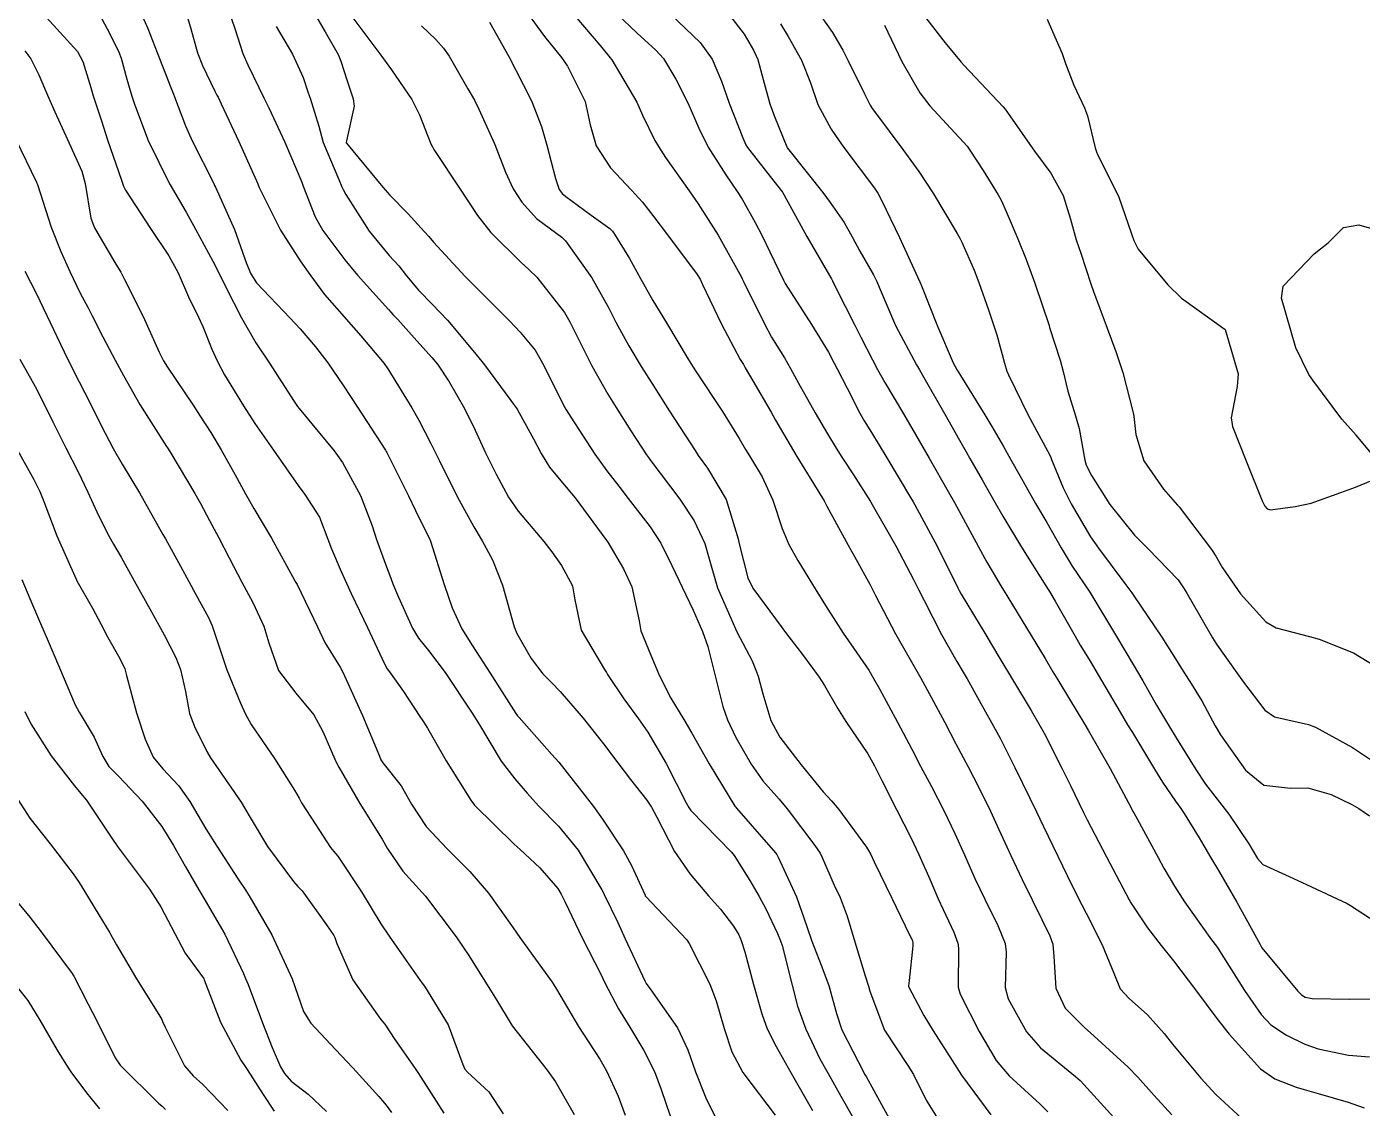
# Model space of a CAD drawing. Header units: metres. Extents: x 307586 to 320046, y 7427249 to 7434250.
# Drawn here: x 319321.9 to 319382.5, y 7427437.6 to 7427486.8 of the extents above; entities that cross this region are included whole.
import ezdxf

# ---------------------------------------------------------------- set-up
doc = ezdxf.new("R2010")
doc.units = ezdxf.units.M
doc.header["$MEASUREMENT"] = 0
doc.layers.add('Curvas de Nivel 1m', color=11, linetype='Continuous')
doc.layers.add('Curvas de Nivel 5m', color=15, linetype='Continuous')

msp = doc.modelspace()

# ---------------------------------------------------------------- linework, layer by layer
at = {"layer": 'Curvas de Nivel 1m', "flags": 128}
for points, elevation in [([(319325.015, 7427487.632), (319325.658, 7427486.409), (319326.054, 7427485.616), (319326.158, 7427485.342), (319326.421, 7427484.385), (319326.65, 7427483.608), (319326.762, 7427483.254), (319327.393, 7427481.6), (319328.363, 7427479.626), (319328.385, 7427479.59), (319329.113, 7427478.341), (319329.544, 7427477.572), (319330.321, 7427476.123), (319330.61, 7427475.557), (319330.92, 7427474.941), (319331.627, 7427473.547), (319332.282, 7427472.407), (319332.866, 7427471.534), (319334.023, 7427469.745), (319334.17, 7427469.521), (319334.242, 7427469.423), (319335.107, 7427468.382), (319335.831, 7427467.496), (319336.215, 7427466.971), (319337.036, 7427465.482), (319337.563, 7427464.092), (319337.757, 7427463.474), (319338.162, 7427462.357), (319338.409, 7427461.719), (319338.504, 7427461.465), (319338.754, 7427460.851), (319339.393, 7427459.451), (319339.663, 7427458.991), (319340.113, 7427458.429), (319340.88, 7427457.432), (319342.076, 7427455.638), (319342.213, 7427455.419), (319342.428, 7427455.058), (319343.424, 7427453.406), (319344.045, 7427452.602), (319344.603, 7427451.956), (319345.116, 7427451.384), (319346.019, 7427450.462), (319346.915, 7427449.361), (319347.985, 7427447.564), (319348.058, 7427447.423), (319348.099, 7427447.348), (319348.708, 7427446.077), (319349.052, 7427445.334), (319349.935, 7427443.437), (319349.997, 7427443.319), (319350.215, 7427443.032), (319351.418, 7427441.305), (319351.898, 7427440.306), (319352.248, 7427439.295), (319352.707, 7427438.123), (319353.119, 7427437.281)], 851), ([(319329.059, 7427487.584), (319329.307, 7427486.725), (319329.626, 7427485.578), (319329.849, 7427484.998), (319330.416, 7427483.837), (319330.511, 7427483.656), (319330.561, 7427483.559), (319330.707, 7427483.26), (319331.513, 7427481.549), (319332.364, 7427479.632), (319332.403, 7427479.54), (319332.435, 7427479.467), (319333.405, 7427477.529), (319334.322, 7427476.093), (319334.727, 7427475.514), (319335.4, 7427474.6), (319336.294, 7427473.586), (319336.384, 7427473.489), (319337.045, 7427472.722), (319338.099, 7427471.472), (319338.269, 7427471.228), (319339.367, 7427469.453), (319339.686, 7427468.897), (319340.227, 7427467.84), (319340.418, 7427467.438), (319340.611, 7427467.044), (319341.427, 7427465.428), (319342.182, 7427464.057), (319342.554, 7427463.416), (319343.021, 7427462.555), (319343.485, 7427461.407), (319344.012, 7427459.514), (319344.05, 7427459.401), (319344.121, 7427459.244), (319344.785, 7427458.066), (319345.309, 7427457.382), (319345.705, 7427456.982), (319346.095, 7427456.573), (319347.134, 7427455.359), (319348.066, 7427454.201), (319348.717, 7427453.34), (319349.297, 7427452.583), (319350.036, 7427451.637), (319350.241, 7427451.318), (319350.48, 7427450.861), (319351.284, 7427449.307), (319351.993, 7427448.274), (319352.832, 7427447.292), (319353.372, 7427446.681), (319353.969, 7427445.912), (319354.215, 7427445.517), (319354.323, 7427445.266), (319354.475, 7427444.745), (319354.87, 7427443.261), (319355.247, 7427441.929), (319355.497, 7427441.254), (319355.901, 7427440.45), (319356.582, 7427439.243), (319357.555, 7427437.544)], 849), ([(319331.015, 7427487.562), (319331.318, 7427486.688), (319331.692, 7427485.551), (319331.913, 7427485.03), (319332.418, 7427484.009), (319332.644, 7427483.538), (319332.869, 7427483.075), (319333.589, 7427481.528), (319334.366, 7427479.701), (319334.434, 7427479.519), (319334.974, 7427478.136), (319335.328, 7427477.505), (319336.323, 7427476.171), (319336.898, 7427475.484), (319338.297, 7427473.921), (319338.514, 7427473.685), (319338.72, 7427473.464), (319339.47, 7427472.637), (319340.276, 7427471.748), (319340.521, 7427471.438), (319341.052, 7427470.641), (319341.757, 7427469.425), (319342.233, 7427468.447), (319342.713, 7427467.415), (319343.187, 7427466.437), (319343.748, 7427465.405), (319344.193, 7427464.758), (319345.348, 7427463.382), (319345.715, 7427462.923), (319346.162, 7427462.3), (319346.65, 7427461.365), (319346.765, 7427460.742), (319347.057, 7427459.361), (319348.105, 7427457.569), (319348.194, 7427457.439), (319348.252, 7427457.348), (319348.989, 7427456.234), (319349.653, 7427455.326), (319350.074, 7427454.728), (319350.91, 7427453.311), (319351.824, 7427451.513), (319351.934, 7427451.301), (319352.031, 7427451.164), (319353.88, 7427449.281), (319354.001, 7427449.123), (319354.704, 7427447.983), (319355.126, 7427447.263), (319355.431, 7427446.709), (319355.966, 7427445.588), (319356.106, 7427445.249), (319356.171, 7427445.037), (319356.626, 7427443.243), (319356.878, 7427442.285), (319357.248, 7427441.237), (319357.893, 7427439.895), (319358.259, 7427439.224), (319358.847, 7427438.19), (319359.404, 7427437.207)], 848), ([(319322.461, 7427487.539), (319324.176, 7427485.643), (319324.428, 7427485.185), (319324.782, 7427484), (319324.894, 7427483.633), (319325.267, 7427482.492), (319325.545, 7427481.623), (319326.177, 7427479.801), (319326.237, 7427479.612), (319326.268, 7427479.517), (319326.36, 7427479.341), (319327.492, 7427477.599), (319328.325, 7427476.364), (319328.748, 7427475.583), (319329.228, 7427474.502), (319329.677, 7427473.569), (319329.87, 7427473.148), (319330.279, 7427472.119), (319330.534, 7427471.557), (319330.863, 7427470.955), (319331.717, 7427469.545), (319332.235, 7427468.742), (319333.073, 7427467.531), (319334.199, 7427465.93), (319334.509, 7427465.515), (319335.166, 7427464.488), (319335.552, 7427463.499), (319335.719, 7427463.047), (319336.158, 7427462.025), (319336.393, 7427461.488), (319336.609, 7427461.023), (319337.353, 7427459.478), (319338.107, 7427457.863), (319338.244, 7427457.608), (319338.342, 7427457.466), (319338.978, 7427456.568), (319339.728, 7427455.445), (319339.868, 7427455.24), (319340.068, 7427454.914), (319340.923, 7427453.431), (319342.035, 7427451.635), (319342.207, 7427451.418), (319344.007, 7427449.645), (319344.279, 7427449.396), (319345.179, 7427448.566), (319345.986, 7427447.634), (319346.144, 7427447.368), (319346.304, 7427447.042), (319347.117, 7427445.358), (319347.939, 7427443.733), (319348.13, 7427443.347), (319348.753, 7427442.169), (319349.256, 7427441.33), (319349.897, 7427440.269), (319350.373, 7427439.315), (319350.688, 7427438.498), (319351.095, 7427437.308)], 852), ([(319334.854, 7427487.514), (319335.426, 7427486.528), (319336.016, 7427485.496), (319336.136, 7427485.2), (319336.421, 7427484.309), (319336.698, 7427483.487), (319336.745, 7427483.151), (319336.394, 7427481.586), (319336.387, 7427481.49), (319336.393, 7427481.473), (319338.049, 7427479.473), (319338.359, 7427479.112), (319339.176, 7427478.282), (319339.944, 7427477.446), (319340.127, 7427477.23), (319340.338, 7427476.98), (319341.789, 7427475.425), (319342.315, 7427474.898), (319343.791, 7427473.405), (319344.288, 7427472.898), (319344.959, 7427472.069), (319345.352, 7427471.384), (319346.246, 7427469.584), (319346.363, 7427469.369), (319346.574, 7427469.032), (319347.665, 7427467.356), (319348.215, 7427466.602), (319348.762, 7427465.895), (319349.187, 7427465.335), (319350.184, 7427464.045), (319350.67, 7427463.315), (319351.171, 7427462.302), (319351.638, 7427461.305), (319352.137, 7427460.27), (319352.56, 7427459.296), (319352.798, 7427458.612), (319353.131, 7427457.29), (319353.48, 7427455.895), (319353.694, 7427455.284), (319354.071, 7427454.485), (319354.765, 7427453.269), (319355.305, 7427452.52), (319356.037, 7427451.69), (319356.404, 7427451.246), (319357.664, 7427449.578), (319357.898, 7427449.231), (319358.001, 7427449.031), (319358.545, 7427447.778), (319358.806, 7427447.218), (319359.132, 7427446.37), (319359.474, 7427445.207), (319359.94, 7427443.664), (319360.093, 7427443.198), (319360.16, 7427442.969), (319360.825, 7427441.191), (319361.889, 7427439.585), (319362.147, 7427439.176), (319362.721, 7427438.017), (319363.248, 7427437.159)], 846), ([(319342.895, 7427486.979), (319343.765, 7427485.407), (319344.424, 7427484.148), (319344.791, 7427483.394), (319345.245, 7427482.231), (319345.492, 7427481.384), (319345.879, 7427479.869), (319346.053, 7427479.375), (319346.185, 7427479.196), (319346.36, 7427479.05), (319347.503, 7427478.207), (319348.345, 7427477.596), (319348.474, 7427477.478), (319348.571, 7427477.347), (319349.241, 7427476.245), (319349.739, 7427475.329), (319350.308, 7427474.325), (319350.932, 7427473.314), (319351.909, 7427471.671), (319352.133, 7427471.301), (319352.27, 7427471.092), (319353.474, 7427469.288), (319354.231, 7427468.071), (319354.515, 7427467.565), (319354.69, 7427467.273), (319355.268, 7427466.319), (319355.751, 7427465.257), (319356.184, 7427463.977), (319356.481, 7427463.247), (319356.889, 7427462.519), (319357.672, 7427461.235), (319358.142, 7427460.479), (319358.949, 7427459.218), (319359.429, 7427458.524), (319360.106, 7427457.54), (319360.312, 7427457.198), (319360.596, 7427456.697), (319361.417, 7427455.187), (319362.064, 7427453.949), (319362.466, 7427453.176), (319362.952, 7427452.263), (319363.52, 7427451.165), (319364.017, 7427450.125), (319364.452, 7427449.153), (319364.932, 7427448.08), (319365.382, 7427447.136), (319365.971, 7427445.942), (319366.3, 7427445.127), (319366.344, 7427444.739), (319366.31, 7427443.126), (319366.441, 7427442.611), (319367.266, 7427441.116), (319367.902, 7427440.395), (319369.503, 7427439.086), (319369.706, 7427438.907), (319369.879, 7427438.724), (319371.388, 7427437.065)], 843), ([(319344.604, 7427487.398), (319345.393, 7427486.326), (319346.157, 7427485.374), (319346.437, 7427484.977), (319347.226, 7427483.362), (319347.454, 7427482.308), (319347.727, 7427481.357), (319348.378, 7427480.352), (319349.335, 7427479.335), (319349.833, 7427478.803), (319350.351, 7427478.13), (319350.967, 7427477.314), (319352.325, 7427475.51), (319352.453, 7427475.299), (319352.566, 7427475.051), (319353.402, 7427473.289), (319354.277, 7427471.653), (319354.415, 7427471.419), (319354.499, 7427471.277), (319354.847, 7427470.688), (319355.674, 7427469.259), (319355.88, 7427468.896), (319356.233, 7427468.275), (319356.845, 7427467.244), (319357.891, 7427465.548), (319358.079, 7427465.231), (319358.199, 7427464.997), (319359.168, 7427463.215), (319359.53, 7427462.573), (319360.155, 7427461.455), (319360.283, 7427461.199), (319360.42, 7427460.926), (319361.328, 7427459.188), (319362.109, 7427457.814), (319362.476, 7427457.176), (319362.948, 7427456.318), (319363.564, 7427455.165), (319364.068, 7427454.199), (319364.616, 7427453.152), (319365.108, 7427452.208), (319365.638, 7427451.136), (319366.02, 7427450.299), (319366.555, 7427449.124), (319367.079, 7427448.032), (319367.532, 7427447.115), (319367.974, 7427446.219), (319368.338, 7427445.476), (319368.47, 7427445.102), (319368.517, 7427444.539), (319368.606, 7427443.1), (319369.022, 7427442.191), (319369.915, 7427441.304), (319370.179, 7427441.077), (319371.89, 7427439.508), (319372.327, 7427439.053), (319373.062, 7427438.23), (319373.866, 7427437.35)], 842), ([(319346.668, 7427487.368), (319347.986, 7427485.816), (319348.373, 7427485.351), (319348.442, 7427485.26), (319349.576, 7427483.333), (319349.833, 7427482.755), (319350.396, 7427481.602), (319350.559, 7427481.318), (319350.877, 7427480.824), (319351.947, 7427479.304), (319352.357, 7427478.726), (319353.274, 7427477.291), (319354.324, 7427475.393), (319354.361, 7427475.318), (319354.381, 7427475.279), (319354.442, 7427475.157), (319355.374, 7427473.264), (319355.7, 7427472.672), (319356.278, 7427471.724), (319356.559, 7427471.247), (319356.924, 7427470.582), (319357.671, 7427469.236), (319358.233, 7427468.278), (319358.631, 7427467.628), (319358.892, 7427467.22), (319359.411, 7427466.408), (319360.183, 7427465.2), (319360.202, 7427465.168), (319361.336, 7427463.188), (319362.157, 7427461.623), (319362.378, 7427461.178), (319362.619, 7427460.702), (319363.413, 7427459.167), (319364.111, 7427457.932), (319364.398, 7427457.448), (319364.571, 7427457.153), (319365.116, 7427456.167), (319365.701, 7427455.136), (319366.073, 7427454.449), (319366.746, 7427453.123), (319367.421, 7427451.734), (319367.719, 7427451.113), (319368.023, 7427450.479), (319368.692, 7427449.1), (319369.123, 7427448.222), (319369.682, 7427447.085), (319369.78, 7427446.882), (319369.977, 7427446.503), (319370.707, 7427445.073), (319371.234, 7427443.776), (319371.529, 7427443.064), (319371.929, 7427442.632), (319372.765, 7427441.891), (319373.52, 7427441.036), (319373.906, 7427440.558), (319375.183, 7427439.017), (319375.875, 7427438.265), (319377.242, 7427436.996)], 841), ([(319351.118, 7427487.313), (319352.45, 7427486.051), (319353.003, 7427485.294), (319353.422, 7427484.296), (319353.777, 7427483.286), (319354.397, 7427481.715), (319354.522, 7427481.406), (319354.601, 7427481.277), (319355.462, 7427480.179), (319356.191, 7427479.253), (319356.258, 7427479.148), (319356.36, 7427478.949), (319357.29, 7427477.241), (319358.325, 7427475.468), (319358.413, 7427475.317), (319358.462, 7427475.228), (319358.601, 7427474.943), (319359.48, 7427473.212), (319359.75, 7427472.67), (319360.277, 7427471.632), (319360.51, 7427471.198), (319360.846, 7427470.612), (319361.682, 7427469.186), (319362.234, 7427468.245), (319362.853, 7427467.174), (319363.712, 7427465.661), (319363.997, 7427465.162), (319364.198, 7427464.799), (319365.095, 7427463.146), (319365.474, 7427462.448), (319366.155, 7427461.291), (319366.254, 7427461.129), (319366.424, 7427460.852), (319367.482, 7427459.116), (319368.112, 7427458.065), (319368.469, 7427457.467), (319368.689, 7427457.101), (319369.225, 7427456.224), (319369.927, 7427455.082), (319370.079, 7427454.818), (319371.064, 7427453.07), (319372.035, 7427451.261), (319372.104, 7427451.13), (319372.146, 7427451.058), (319372.301, 7427450.784), (319373.244, 7427449.041), (319373.512, 7427448.551), (319373.99, 7427447.733), (319374.453, 7427447.025), (319375.676, 7427445.303), (319375.893, 7427445.011), (319375.961, 7427444.91), (319377.173, 7427442.998), (319377.922, 7427441.902), (319378.373, 7427441.439), (319379.081, 7427440.972), (319379.907, 7427440.559), (319380.518, 7427440.34), (319381.9, 7427440.065), (319382.844, 7427439.98)], 839), ([(319353.781, 7427487.287), (319354.454, 7427486.423), (319354.873, 7427485.699), (319355.071, 7427485.271), (319355.322, 7427484.374), (319355.623, 7427483.262), (319355.832, 7427482.684), (319356.393, 7427481.308), (319356.421, 7427481.25), (319356.54, 7427481.099), (319358.024, 7427479.233), (319358.358, 7427478.784), (319358.995, 7427477.866), (319359.359, 7427477.215), (319359.702, 7427476.575), (319360.326, 7427475.497), (319360.477, 7427475.198), (319360.584, 7427474.932), (319361.325, 7427473.19), (319362.275, 7427471.412), (319362.41, 7427471.179), (319362.615, 7427470.829), (319363.561, 7427469.167), (319364.231, 7427467.986), (319364.529, 7427467.459), (319364.706, 7427467.153), (319365.254, 7427466.186), (319365.849, 7427465.135), (319366.194, 7427464.534), (319367.045, 7427463.121), (319368.155, 7427461.365), (319368.253, 7427461.208), (319368.314, 7427461.108), (319368.57, 7427460.681), (319369.478, 7427459.09), (319369.716, 7427458.683), (319370.112, 7427458.03), (319370.68, 7427457.074), (319371.52, 7427455.634), (319371.861, 7427455.062), (319372.078, 7427454.712), (319373.089, 7427453.05), (319373.451, 7427452.45), (319374.039, 7427451.598), (319374.275, 7427451.267), (319374.435, 7427451.026), (319375.109, 7427449.927), (319375.649, 7427449.014), (319375.997, 7427448.441), (319376.825, 7427447.002), (319377.877, 7427445.078), (319377.925, 7427444.99), (319377.962, 7427444.934), (319379.588, 7427442.965), (319379.761, 7427442.792), (319379.93, 7427442.698), (319380.249, 7427442.637), (319381.93, 7427442.606), (319383.637, 7427442.621)], 838), ([(319357.952, 7427487.235), (319358.456, 7427486.505), (319358.925, 7427485.7), (319359.174, 7427485.219), (319359.912, 7427483.716), (319360.172, 7427483.204), (319360.265, 7427483.055), (319360.41, 7427482.861), (319361.663, 7427481.187), (319362.378, 7427480.188), (319363.048, 7427479.173), (319364.129, 7427477.378), (319364.251, 7427477.161), (319364.341, 7427476.973), (319364.891, 7427475.714), (319365.113, 7427475.148), (319365.543, 7427473.902), (319365.805, 7427473.137), (319365.925, 7427472.771), (319366.277, 7427471.49), (319366.379, 7427471.129), (319366.449, 7427470.95), (319367.355, 7427469.119), (319368.227, 7427467.507), (319368.356, 7427467.239), (319368.41, 7427467.107), (319368.938, 7427465.827), (319369.298, 7427465.094), (319370.181, 7427463.604), (319370.546, 7427463.076), (319371.74, 7427461.481), (319372.048, 7427461.061), (319372.151, 7427460.912), (319373.424, 7427459.047), (319374.112, 7427457.942), (319374.454, 7427457.383), (319374.681, 7427457.031), (319375.229, 7427456.157), (319375.842, 7427455.014), (319376.077, 7427454.606), (319377.217, 7427452.998), (319378.046, 7427452.322), (319379.256, 7427452.183), (319380.045, 7427452.199), (319381.099, 7427451.892), (319382.038, 7427451.444), (319382.365, 7427451.264), (319382.848, 7427450.928)], 836), ([(319362.681, 7427487.178), (319363.583, 7427486.037), (319364.299, 7427485.161), (319364.441, 7427485.001), (319366.212, 7427483.133), (319366.304, 7427483.024), (319366.41, 7427482.876), (319367.642, 7427481.118), (319368.378, 7427480.108), (319368.937, 7427479.101), (319369.274, 7427478.018), (319369.532, 7427477.092), (319369.734, 7427476.486), (319370.197, 7427475.082), (319370.318, 7427474.745), (319370.938, 7427473.074), (319371.334, 7427472.018), (319371.649, 7427471.066), (319372.13, 7427469.175), (319372.148, 7427469.061), (319372.235, 7427468.239), (319372.593, 7427467.056), (319373.489, 7427465.769), (319374.132, 7427465.041), (319374.202, 7427464.953), (319375.676, 7427463.017), (319375.868, 7427462.713), (319376.165, 7427462.183), (319376.987, 7427461.002), (319378.134, 7427459.737), (319378.607, 7427459.46), (319380.125, 7427459.077), (319380.564, 7427458.956), (319382.117, 7427458.33), (319383.627, 7427457.406)], 834), ([(319368.206, 7427487.113), (319368.457, 7427486.546), (319368.892, 7427485.548), (319369.042, 7427485.101), (319369.42, 7427484.103), (319369.901, 7427483.088), (319370.038, 7427482.715), (319370.395, 7427481.268), (319370.444, 7427481.079), (319370.503, 7427480.967), (319371.456, 7427479.069), (319372.045, 7427477.364), (319372.139, 7427477.062), (319372.339, 7427476.664), (319373.693, 7427475.046), (319374.314, 7427474.441), (319376.293, 7427473.01), (319376.877, 7427471.004), (319376.845, 7427470.423), (319376.563, 7427469.007), (319376.632, 7427468.613), (319377.256, 7427467), (319377.967, 7427465.231), (319378.092, 7427464.991), (319378.201, 7427464.873), (319378.358, 7427464.83), (319379.476, 7427464.971), (319380.205, 7427465.128), (319381.544, 7427465.613), (319382.212, 7427465.847), (319382.983, 7427466.165)], 833), ([(319333.208, 7427486.776), (319333.95, 7427485.525), (319334.422, 7427484.466), (319334.661, 7427483.762), (319334.749, 7427483.515), (319335.132, 7427482.241), (319335.337, 7427481.506), (319336.04, 7427479.822), (319336.188, 7427479.493), (319336.239, 7427479.369), (319336.359, 7427479.146), (319337.42, 7427477.479), (319338.327, 7427476.38), (319338.764, 7427475.908), (319339.114, 7427475.458), (319339.658, 7427474.795), (319340.304, 7427474.147), (319340.987, 7427473.433), (319342.278, 7427471.886), (319342.655, 7427471.416), (319343.857, 7427469.796), (319344.138, 7427469.401), (319344.241, 7427469.234), (319344.885, 7427468.046), (319345.234, 7427467.385), (319345.607, 7427466.769), (319346.21, 7427466.047), (319346.778, 7427465.364), (319348.175, 7427463.481), (319348.261, 7427463.349), (319348.97, 7427462.147), (319349.351, 7427461.332), (319349.677, 7427459.779), (319349.767, 7427459.325), (319349.866, 7427459.069), (319350.115, 7427458.48), (319350.591, 7427457.315), (319351.129, 7427456.273), (319351.712, 7427455.304), (319352.074, 7427454.685), (319352.865, 7427453.292), (319354.034, 7427451.373), (319354.07, 7427451.316), (319354.106, 7427451.279), (319354.724, 7427450.568), (319355.878, 7427449.252), (319355.929, 7427449.178), (319356.001, 7427449.05), (319356.821, 7427447.242), (319357.302, 7427445.905), (319357.531, 7427445.234), (319357.947, 7427444.143), (319358.289, 7427443.225), (319358.648, 7427441.947), (319358.894, 7427441.215), (319359.884, 7427439.269), (319359.921, 7427439.2), (319359.985, 7427439.096), (319361.038, 7427437.188)], 847), ([(319339.807, 7427486.807), (319340.45, 7427486.182), (319340.807, 7427485.796), (319341.052, 7427485.434), (319341.905, 7427483.941), (319342.2, 7427483.422), (319342.409, 7427483.018), (319343.123, 7427481.413), (319343.621, 7427480.161), (319343.97, 7427479.404), (319344.357, 7427478.791), (319345.017, 7427478.058), (319345.941, 7427477.376), (319346.178, 7427477.209), (319346.34, 7427477.04), (319347.528, 7427475.358), (319348.302, 7427473.988), (319348.626, 7427473.345), (319349.215, 7427472.269), (319349.78, 7427471.327), (319350.262, 7427470.572), (319351.068, 7427469.312), (319352.225, 7427467.514), (319352.37, 7427467.299), (319352.789, 7427466.723), (319353.632, 7427465.286), (319354.176, 7427463.5), (319354.222, 7427463.279), (319354.62, 7427461.736), (319354.847, 7427461.27), (319356.127, 7427459.527), (319356.335, 7427459.248), (319357.103, 7427458.25), (319357.855, 7427457.232), (319358.099, 7427456.841), (319358.683, 7427455.815), (319359.069, 7427455.215), (319360.061, 7427453.739), (319360.369, 7427453.197), (319360.704, 7427452.535), (319361.39, 7427451.186), (319362.014, 7427449.945), (319362.381, 7427449.176), (319362.877, 7427448.057), (319363.268, 7427447.161), (319363.488, 7427446.668), (319363.968, 7427445.641), (319364.158, 7427445.148), (319364.187, 7427444.921), (319364.163, 7427443.148), (319364.253, 7427442.823), (319365.115, 7427441.138), (319365.893, 7427439.821), (319366.478, 7427439.124), (319367.87, 7427437.842), (319368.248, 7427437.485)], 844), ([(319356.095, 7427486.891), (319356.454, 7427486.313), (319357.052, 7427485.244), (319357.458, 7427484.21), (319357.804, 7427483.236), (319358.402, 7427482.119), (319358.76, 7427481.588), (319359.028, 7427481.22), (319360.366, 7427479.433), (319360.517, 7427479.198), (319360.699, 7427478.857), (319361.499, 7427477.188), (319362.325, 7427475.401), (319362.425, 7427475.179), (319362.5, 7427474.999), (319363.234, 7427473.171), (319363.947, 7427471.493), (319364.121, 7427471.162), (319364.269, 7427470.919), (319365.383, 7427469.143), (319365.705, 7427468.605), (319366.229, 7427467.697), (319366.552, 7427467.127), (319366.979, 7427466.359), (319367.682, 7427465.115), (319368.19, 7427464.251), (319368.848, 7427463.1), (319369.341, 7427462.268), (319370.153, 7427461.08), (319371.356, 7427459.068), (319372.11, 7427457.798), (319372.552, 7427457.056), (319373.181, 7427455.96), (319373.722, 7427455.044), (319374.074, 7427454.466), (319374.956, 7427453.026), (319375.394, 7427452.364), (319376.038, 7427451.552), (319376.464, 7427451.006), (319377.36, 7427449.649), (319377.754, 7427448.992), (319378, 7427448.71), (319379.195, 7427448.172), (319379.991, 7427447.809), (319381.828, 7427446.942), (319381.982, 7427446.857), (319383.147, 7427446.095)], 837), ([(319321.792, 7427485.67), (319322.068, 7427485.304), (319322.422, 7427484.587), (319322.819, 7427483.656), (319323.152, 7427482.906), (319323.724, 7427481.647), (319324.371, 7427480.212), (319324.531, 7427479.637), (319324.79, 7427478.076), (319324.95, 7427477.631), (319325.877, 7427476.059), (319326.141, 7427475.613), (319326.202, 7427475.502), (319326.31, 7427475.286), (319327.168, 7427473.601), (319327.894, 7427471.977), (319328.088, 7427471.592), (319328.269, 7427471.297), (319329.43, 7427469.572), (319329.755, 7427469.085), (319330.231, 7427468.342), (319330.703, 7427467.555), (319331.333, 7427466.421), (319331.808, 7427465.544), (319332.186, 7427464.885), (319332.997, 7427463.532), (319334.04, 7427461.635), (319334.102, 7427461.521), (319334.152, 7427461.428), (319335.08, 7427459.506), (319335.418, 7427458.802), (319336.105, 7427457.675), (319336.207, 7427457.489), (319336.297, 7427457.291), (319337.128, 7427455.479), (319337.89, 7427453.636), (319337.961, 7427453.471), (319338.052, 7427453.34), (319338.876, 7427452.293), (319339.348, 7427451.45), (319340.018, 7427450.442), (319340.964, 7427449.43), (319341.993, 7427448.397), (319342.841, 7427447.411), (319343.959, 7427445.835), (319344.263, 7427445.395), (319344.978, 7427444.42), (319345.737, 7427443.373), (319345.814, 7427443.253), (319345.93, 7427443.055), (319346.931, 7427441.36), (319347.891, 7427439.882), (319348.199, 7427439.345), (319348.725, 7427438.191), (319349.043, 7427437.332)], 853), ([(319321.37, 7427481.675), (319322.319, 7427479.705), (319322.337, 7427479.66), (319322.362, 7427479.597), (319322.991, 7427477.654), (319323.42, 7427476.556), (319323.827, 7427475.645), (319324.303, 7427474.667), (319324.66, 7427473.998), (319324.846, 7427473.632), (319325.334, 7427472.675), (319325.898, 7427471.616), (319326.263, 7427470.926), (319327.013, 7427469.602), (319328.224, 7427467.695), (319328.267, 7427467.633), (319328.294, 7427467.589), (319328.415, 7427467.392), (319329.51, 7427465.57), (319329.758, 7427465.136), (319330.181, 7427464.341), (319330.594, 7427463.556), (319331.074, 7427462.641), (319331.65, 7427461.545), (319332.139, 7427460.61), (319332.643, 7427459.535), (319332.864, 7427458.784), (319333.308, 7427457.528), (319334.088, 7427456.494), (319334.905, 7427455.508), (319335.324, 7427454.76), (319335.861, 7427453.493), (319335.921, 7427453.361), (319336.049, 7427453.13), (319337.005, 7427451.48), (319338.009, 7427449.864), (319338.249, 7427449.466), (319338.957, 7427448.42), (319339.836, 7427447.442), (319339.98, 7427447.277), (319341.369, 7427445.426), (319341.945, 7427444.581), (319342.683, 7427443.412), (319343.164, 7427442.646), (319343.913, 7427441.39), (319345.51, 7427439.374), (319345.878, 7427438.852), (319346.736, 7427437.361)], 854), ([(319383.308, 7427466.929), (319382.242, 7427468.21), (319381.585, 7427468.947), (319380.269, 7427470.718), (319380.093, 7427470.963), (319379.496, 7427472.183), (319379.28, 7427472.975), (319378.858, 7427474.439), (319378.922, 7427474.981), (319380.338, 7427476.445), (319380.624, 7427476.674), (319380.966, 7427476.954), (319381.659, 7427477.642), (319382.355, 7427477.769), (319383.981, 7427477.291)], 833), ([(319321.563, 7427471.667), (319322.254, 7427470.432), (319322.655, 7427469.656), (319323.068, 7427468.818), (319323.65, 7427467.646), (319324.207, 7427466.551), (319324.647, 7427465.633), (319325.127, 7427464.571), (319325.625, 7427463.618), (319325.822, 7427463.268), (319326.163, 7427462.668), (319326.755, 7427461.604), (319327.542, 7427460.186), (319327.873, 7427459.592), (319328.119, 7427459.152), (319328.648, 7427458.122), (319328.852, 7427457.579), (319329.088, 7427456.575), (319329.27, 7427455.572), (319329.486, 7427454.988), (319330.056, 7427453.846), (319330.216, 7427453.558), (319330.591, 7427453.011), (319331.608, 7427451.544), (319332.023, 7427450.846), (319332.815, 7427449.532), (319333.987, 7427447.951), (319334.192, 7427447.724), (319334.387, 7427447.514), (319335.487, 7427445.97), (319335.819, 7427445.492), (319335.865, 7427445.405), (319335.949, 7427445.136), (319336.685, 7427443.482), (319337.916, 7427441.739), (319338.036, 7427441.59), (319338.13, 7427441.467), (319338.595, 7427440.768), (319339.509, 7427439.446), (319339.662, 7427439.224), (319339.877, 7427438.891), (319340.816, 7427437.43)], 856), ([(319321.377, 7427467.668), (319322.201, 7427466.2), (319322.463, 7427465.657), (319322.647, 7427465.197), (319323.248, 7427463.649), (319324.113, 7427461.68), (319324.131, 7427461.64), (319324.152, 7427461.601), (319324.867, 7427460.362), (319325.258, 7427459.623), (319325.548, 7427459.049), (319326.108, 7427458.072), (319326.325, 7427457.608), (319326.411, 7427457.294), (319326.862, 7427455.602), (319327.247, 7427454.412), (319327.609, 7427453.594), (319328.048, 7427453.054), (319328.764, 7427452.303), (319329.284, 7427451.571), (319330.015, 7427450.342), (319330.506, 7427449.555), (319331.476, 7427448.057), (319331.819, 7427447.542), (319331.979, 7427447.295), (319333.007, 7427445.529), (319333.933, 7427443.52), (319334.443, 7427442.037), (319334.773, 7427441.507), (319335.895, 7427440.314), (319336.678, 7427439.482), (319337.87, 7427438.179), (319338.194, 7427437.792), (319338.442, 7427437.461)], 857), ([(319321.655, 7427461.665), (319322.136, 7427460.513), (319322.508, 7427459.656), (319322.808, 7427458.961), (319323.368, 7427457.647), (319324.078, 7427455.965), (319324.255, 7427455.637), (319324.94, 7427454.506), (319325.328, 7427453.621), (319325.607, 7427453.175), (319326.044, 7427452.726), (319327.113, 7427451.599), (319328.016, 7427450.435), (319328.546, 7427449.582), (319329.064, 7427448.645), (319329.685, 7427447.564), (319329.976, 7427447.088), (319330.869, 7427445.551), (319331.712, 7427443.765), (319331.811, 7427443.541), (319331.93, 7427443.264), (319332.584, 7427441.533), (319333.016, 7427440.409), (319333.404, 7427439.525), (319333.576, 7427439.219), (319333.877, 7427438.878), (319334.649, 7427438.281), (319335.494, 7427437.494)], 858), ([(319321.787, 7427455.663), (319322.067, 7427455.105), (319322.98, 7427453.651), (319324.039, 7427452.284), (319324.338, 7427451.938), (319324.587, 7427451.632), (319325.834, 7427449.784), (319325.95, 7427449.611), (319325.968, 7427449.576), (319326.002, 7427449.531), (319327.443, 7427447.595), (319327.971, 7427446.8), (319328.598, 7427445.58), (319329.068, 7427444.697), (319329.899, 7427443.561), (319329.913, 7427443.54), (319329.932, 7427443.483), (319330.673, 7427441.552), (319331.604, 7427439.826), (319331.792, 7427439.541), (319331.882, 7427439.408), (319332.613, 7427438.275), (319333.105, 7427437.521)], 859), ([(319320.901, 7427447.671), (319321.964, 7427446.381), (319322.531, 7427445.654), (319323.934, 7427443.773), (319323.986, 7427443.692), (319324.012, 7427443.639), (319324.672, 7427442.38), (319325.056, 7427441.623), (319325.888, 7427439.93), (319326.121, 7427439.608), (319327.866, 7427437.882), (319328.019, 7427437.742), (319328.172, 7427437.585)], 861), ([(319321.011, 7427443.669), (319321.922, 7427442.533), (319322.472, 7427441.654), (319323.261, 7427440.278), (319323.647, 7427439.642), (319323.88, 7427439.299), (319324.591, 7427438.35), (319325.187, 7427437.62)], 862)]:
    msp.add_lwpolyline(points, dxfattribs=dict(at, elevation=elevation))
at = {"layer": 'Curvas de Nivel 5m', "flags": 128}
for points, elevation in [([(319326.964, 7427487.605), (319327.368, 7427486.682), (319327.8, 7427485.596), (319328.417, 7427484.004), (319328.534, 7427483.709), (319328.581, 7427483.587), (319329.081, 7427482.261), (319329.389, 7427481.575), (319330.364, 7427479.641), (319330.402, 7427479.56), (319330.441, 7427479.48), (319331.306, 7427477.55), (319331.848, 7427476.016), (319332.045, 7427475.543), (319332.309, 7427475.135), (319333.836, 7427473.525), (319334.288, 7427473.037), (319334.991, 7427472.22), (319335.544, 7427471.501), (319336.257, 7427470.461), (319336.897, 7427469.483), (319338.159, 7427467.536), (319338.199, 7427467.47), (319338.222, 7427467.431), (319339.211, 7427465.455), (319339.527, 7427464.79), (319340.173, 7427463.482), (319340.196, 7427463.44), (319340.206, 7427463.406), (319340.825, 7427461.433), (319341.192, 7427460.375), (319341.634, 7427459.425), (319342.115, 7427458.65), (319342.913, 7427457.412), (319344.085, 7427455.572), (319344.158, 7427455.474), (319344.235, 7427455.398), (319345.725, 7427453.708), (319346.029, 7427453.37), (319347.606, 7427451.354), (319348.024, 7427450.783), (319348.967, 7427449.336), (319349.336, 7427448.67), (319349.95, 7427447.32), (319349.957, 7427447.295), (319349.982, 7427447.26), (319351.846, 7427445.301), (319351.96, 7427445.135), (319352.889, 7427443.286), (319353.176, 7427442.532), (319353.544, 7427441.276), (319353.897, 7427440.214), (319354.395, 7427439.265), (319355.864, 7427437.328)], 850), ([(319336.463, 7427487.465), (319337.956, 7427485.475), (319338.433, 7427484.805), (319339.366, 7427483.456), (319339.714, 7427482.758), (319340.228, 7427481.442), (319340.389, 7427481.149), (319341.532, 7427479.428), (319342.351, 7427478.186), (319342.956, 7427477.414), (319344.329, 7427476.05), (319344.678, 7427475.746), (319345.043, 7427475.389), (319346.299, 7427473.781), (319346.542, 7427473.368), (319346.779, 7427472.874), (319347.53, 7427471.357), (319348.254, 7427470.079), (319348.711, 7427469.343), (319349.308, 7427468.408), (319350.015, 7427467.323), (319350.102, 7427467.202), (319350.22, 7427467.044), (319351.531, 7427465.307), (319352.188, 7427464.329), (319352.671, 7427463.295), (319352.863, 7427462.596), (319353.242, 7427461.289), (319354.123, 7427459.28), (319354.81, 7427457.97), (319355.085, 7427457.265), (319355.297, 7427456.464), (319355.667, 7427455.256), (319356.072, 7427454.499), (319357.035, 7427453.24), (319358.041, 7427452.023), (319358.418, 7427451.605), (319358.749, 7427451.219), (319360.007, 7427449.502), (319360.182, 7427449.198), (319360.351, 7427448.845), (319361.151, 7427447.188), (319361.966, 7427445.518), (319362.075, 7427445.289), (319362.111, 7427445.178), (319362.114, 7427445.025), (319361.937, 7427443.449), (319361.911, 7427443.203), (319361.915, 7427443.18), (319361.933, 7427443.139), (319362.613, 7427441.863), (319363.039, 7427441.163), (319363.893, 7427439.81), (319364.324, 7427439.146), (319365.654, 7427437.344)], 845), ([(319348.675, 7427487.347), (319349.59, 7427486.468), (319350.447, 7427485.697), (319350.789, 7427485.317), (319351.352, 7427484.388), (319351.901, 7427483.305), (319352.401, 7427482.157), (319352.824, 7427481.296), (319353.617, 7427480.045), (319354.141, 7427479.282), (319354.359, 7427478.929), (319354.958, 7427477.88), (319355.272, 7427477.266), (319355.619, 7427476.544), (319356.236, 7427475.251), (319356.321, 7427475.097), (319357.512, 7427473.238), (319358.28, 7427471.978), (319358.54, 7427471.49), (319358.677, 7427471.224), (319359.125, 7427470.352), (319359.707, 7427469.208), (319359.9, 7427468.866), (319360.234, 7427468.336), (319360.924, 7427467.193), (319362.003, 7427465.384), (319362.124, 7427465.181), (319362.201, 7427465.048), (319363.22, 7427463.17), (319364.154, 7427461.279), (319364.192, 7427461.198), (319364.216, 7427461.159), (319364.311, 7427460.997), (319365.421, 7427459.141), (319365.686, 7427458.704), (319366.112, 7427457.996), (319366.64, 7427457.125), (319367.491, 7427455.714), (319367.839, 7427455.112), (319368.076, 7427454.678), (319368.881, 7427453.098), (319369.264, 7427452.311), (319369.859, 7427451.083), (319370.028, 7427450.75), (319370.9, 7427449.071), (319371.937, 7427447.107), (319371.96, 7427447.06), (319371.983, 7427447.024), (319372.761, 7427445.838), (319373.388, 7427445.039), (319373.953, 7427444.337), (319374.953, 7427443.02), (319375.92, 7427441.724), (319376.467, 7427441.004), (319377.89, 7427439.439), (319378.544, 7427438.98), (319379.513, 7427438.599), (319379.878, 7427438.494), (319380.515, 7427438.315), (319381.873, 7427437.921), (319382.607, 7427437.666)], 840), ([(319360.817, 7427486.838), (319361.604, 7427485.188), (319362.422, 7427483.768), (319362.877, 7427483.175), (319364.397, 7427481.543), (319364.574, 7427481.337), (319364.705, 7427481.155), (319365.298, 7427480.228), (319365.984, 7427479.136), (319366.118, 7427478.891), (319366.355, 7427478.367), (319366.884, 7427477.125), (319367.261, 7427476.194), (319367.656, 7427475.117), (319368.294, 7427473.194), (319368.318, 7427473.11), (319368.793, 7427471.617), (319368.94, 7427471.1), (319369.146, 7427470.211), (319369.502, 7427469.091), (319369.667, 7427468.518), (319369.916, 7427467.085), (319369.985, 7427466.848), (319370.216, 7427466.386), (319371.062, 7427465.071), (319372.182, 7427463.676), (319372.789, 7427463.054), (319374.159, 7427461.64), (319374.406, 7427461.287), (319374.551, 7427461.034), (319375.125, 7427460.038), (319375.718, 7427459.016), (319375.874, 7427458.767), (319376.117, 7427458.416), (319377.129, 7427457), (319378.09, 7427455.728), (319378.532, 7427455.428), (319380.084, 7427455.077), (319380.395, 7427454.957), (319382.069, 7427454.03), (319383.747, 7427452.915)], 835), ([(319321.783, 7427475.665), (319322.303, 7427474.666), (319322.795, 7427473.655), (319323.242, 7427472.691), (319323.745, 7427471.645), (319324.258, 7427470.64), (319324.775, 7427469.632), (319325.26, 7427468.652), (319325.797, 7427467.616), (319326.212, 7427466.896), (319326.99, 7427465.602), (319328.06, 7427463.705), (319328.125, 7427463.59), (319328.172, 7427463.503), (319328.852, 7427462.271), (319329.232, 7427461.574), (319329.552, 7427460.977), (319330.129, 7427459.938), (319330.303, 7427459.558), (319330.388, 7427459.29), (319330.955, 7427457.551), (319331.579, 7427456.046), (319331.804, 7427455.543), (319332.068, 7427455.071), (319333.128, 7427453.529), (319334.039, 7427452.092), (319334.241, 7427451.723), (319334.358, 7427451.515), (319335, 7427450.523), (319335.664, 7427449.495), (319335.82, 7427449.312), (319335.999, 7427449.094), (319337.073, 7427447.479), (319337.961, 7427446.015), (319338.327, 7427445.464), (319338.993, 7427444.504), (319339.74, 7427443.443), (319339.824, 7427443.334), (319339.93, 7427443.197), (319341.007, 7427441.429), (319341.676, 7427439.633), (319341.764, 7427439.421), (319341.882, 7427439.28), (319342.859, 7427438.392), (319343.505, 7427437.395)], 855), ([(319321.465, 7427451.666), (319322.02, 7427450.82), (319322.933, 7427449.651), (319323.989, 7427448.289), (319324.255, 7427447.905), (319324.422, 7427447.633), (319325.149, 7427446.438), (319325.651, 7427445.615), (319325.756, 7427445.418), (319325.948, 7427445.073), (319326.819, 7427443.601), (319327.915, 7427441.835), (319328.003, 7427441.678), (319328.047, 7427441.588), (319328.16, 7427441.335), (319329.044, 7427439.573), (319329.429, 7427439.117), (319329.875, 7427438.731), (319331.013, 7427437.549)], 860)]:
    msp.add_lwpolyline(points, dxfattribs=dict(at, elevation=elevation))

doc.saveas('drawing.dxf')
